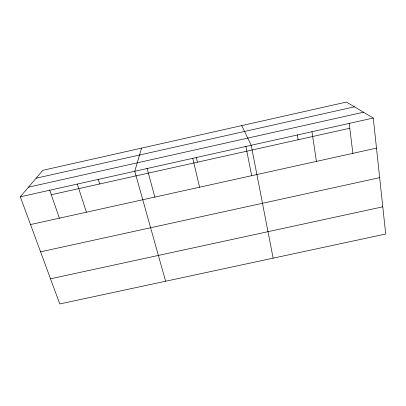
<?xml version="1.0" encoding="UTF-8"?>
<svg xmlns="http://www.w3.org/2000/svg" width="406" height="406" viewBox="0 0 406 406"><rect width="100%" height="100%" fill="white"/><g stroke="black" fill="none" stroke-linecap="round" stroke-linejoin="round"><path stroke-width="0.61" d="M141.567 148.114L134.772 171.261L165.618 281.231M20.3 196.803L42.838 170.302L346.516 102.053L373.271 118.039L385.7 234.008L59.773 303.947L20.3 196.803L373.271 118.039M36.119 178.204L354.474 106.808M28.496 187.166L363.522 112.213M51.283 194.748L349.769 128.25M30.521 224.554L376.494 148.119M40.57 251.821L379.661 177.65M50.506 278.795L382.787 206.827M241.748 125.601L251.207 145.277L273.137 258.16M49.639 189.978L59.428 218.316M77.292 184.085L86.412 212.206M98.156 179.153L99.643 183.974M147.028 168.246L154.884 197.225M192.743 158.325L199.59 187.202M196.25 157.259L197.407 162.192M245.853 146.312L251.7 175.839M297.309 134.828L298.1 139.76M311.965 131.722L316.431 161.39M349.15 123.262L352.905 153.498"/></g></svg>
